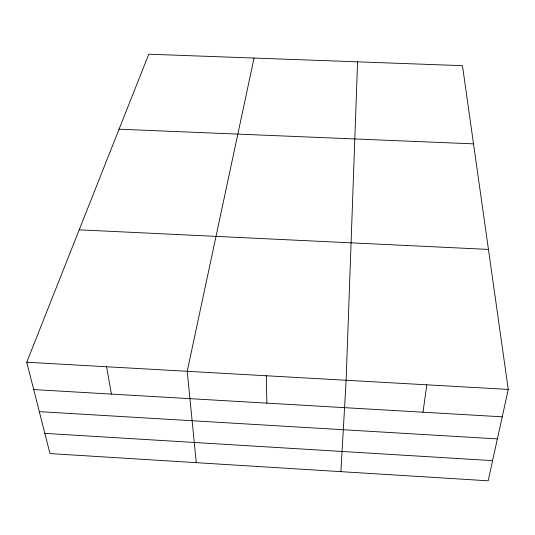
<?xml version="1.0" encoding="UTF-8"?>
<svg xmlns="http://www.w3.org/2000/svg" width="535" height="535" viewBox="0 0 535 535"><rect width="100%" height="100%" fill="white"/><g stroke="black" fill="none" stroke-linecap="round" stroke-linejoin="round"><path stroke-width="0.8" d="M357.587 61.839L346.132 380.265L340.895 471.649M423.011 412.217L426.783 384.812M254.058 58.047L187.223 371.297L196.278 462.661M508.25 389.413L488.161 480.805L49.982 453.573L26.75 362.242L148.777 54.196L462.467 65.671L508.25 389.413L26.75 362.242M119.071 129.189L473.522 143.862M79.207 229.829L488.455 249.417M33.705 389.58L502.225 416.818M39.316 411.642L497.369 438.907M44.846 433.377L492.595 460.635M106.579 366.742L111.434 394.101M266.283 375.757L266.871 403.136"/></g></svg>
